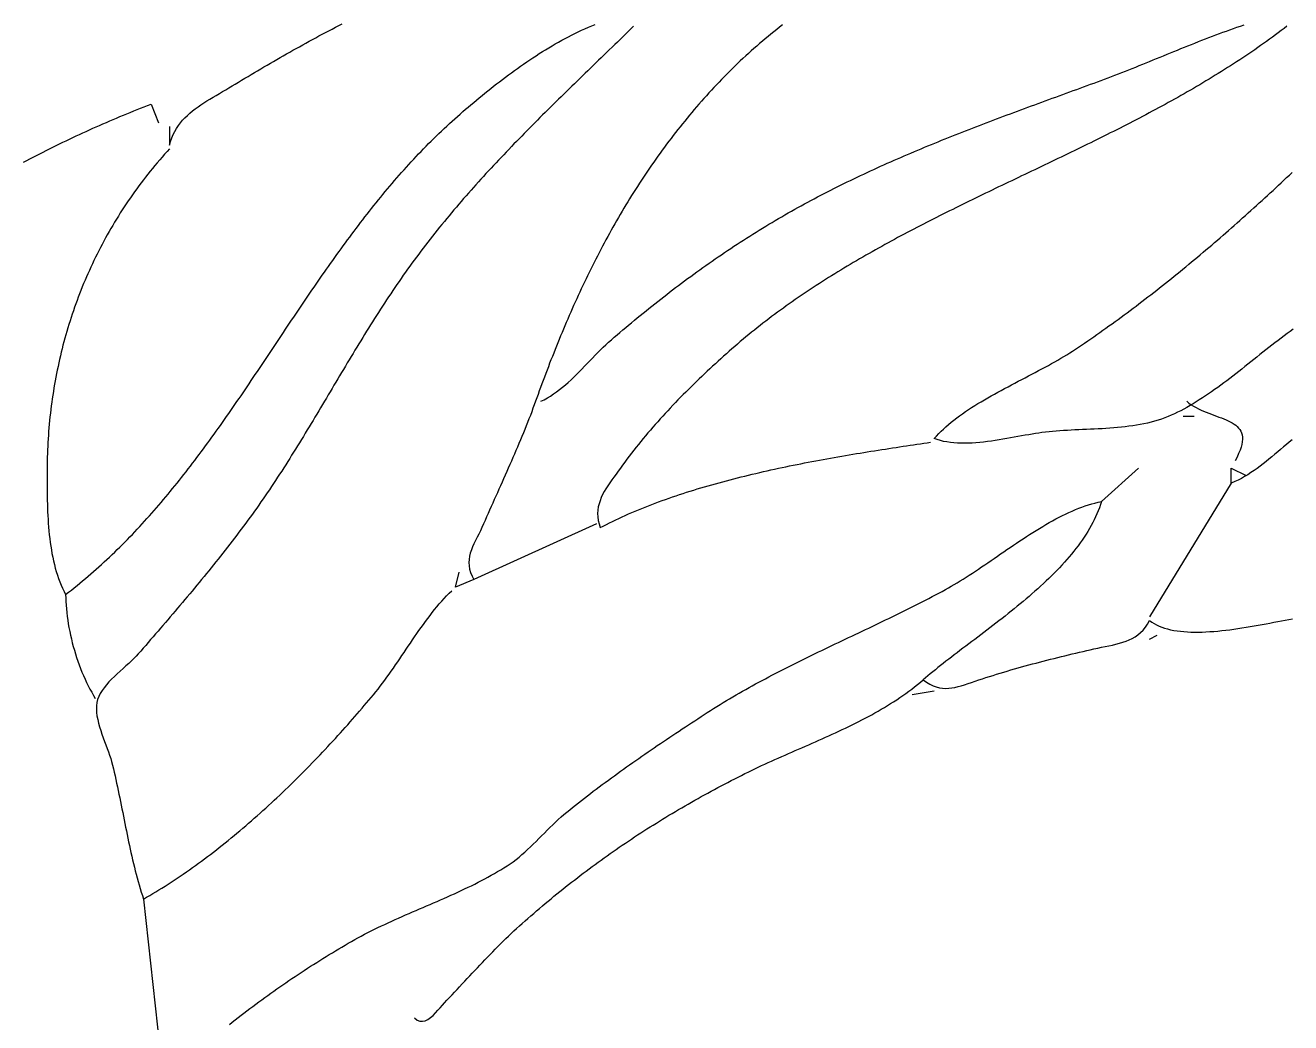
# Model space of a CAD drawing. Header units: millimetres. Extents: x 60 to 2307, y 40 to 1509.
# Drawn here: x 305.1 to 646, y 750.7 to 1019.2 of the extents above; entities that cross this region are included whole.
import ezdxf

# ---------------------------------------------------------------- set-up
doc = ezdxf.new("R2010")
doc.units = ezdxf.units.MM
doc.layers.add('0_0_0', color=3, linetype='Continuous')

msp = doc.modelspace()

# ---------------------------------------------------------------- linework, layer by layer
at = {"layer": '0_0_0'}
for points in [[(344, 986), (343.3225, 985.2579), (342.6521, 984.5115), (341.9887, 983.7607), (341.3324, 983.0056), (340.6831, 982.2463), (340.0408, 981.4827), (339.4056, 980.7149), (338.7773, 979.9429), (338.1562, 979.1668), (337.542, 978.3866), (336.9349, 977.6024), (336.3349, 976.8141), (335.7418, 976.0219), (335.1558, 975.2257), (334.5768, 974.4256), (334.0049, 973.6216), (333.44, 972.8138), (332.8821, 972.0022), (332.3312, 971.1868), (331.7874, 970.3677), (331.2506, 969.545), (330.7209, 968.7185), (330.1981, 967.8885), (329.6824, 967.0548), (329.1738, 966.2177), (328.6721, 965.377), (328.1775, 964.5328), (327.6899, 963.6852), (327.2093, 962.8343), (326.7358, 961.9799), (326.2693, 961.1222), (325.8098, 960.2613), (325.3573, 959.3971), (324.9119, 958.5297), (324.4735, 957.6591), (324.0421, 956.7853), (323.6178, 955.9085), (323.2004, 955.0286), (322.7901, 954.1456), (322.3868, 953.2597), (321.9906, 952.3708), (321.6013, 951.479), (321.2191, 950.5843), (320.8439, 949.6867), (320.4757, 948.7863), (320.1146, 947.8832), (319.7605, 946.9773), (319.4134, 946.0688), (319.0733, 945.1575), (318.7402, 944.2436), (318.4142, 943.3272), (318.0952, 942.4081), (317.7832, 941.4866), (317.4782, 940.5626), (317.1802, 939.6361), (316.8893, 938.7072), (316.6053, 937.776), (316.3284, 936.8424), (316.0585, 935.9065), (315.7957, 934.9684), (315.5398, 934.028), (315.291, 933.0854), (315.0491, 932.1407), (314.8143, 931.1938), (314.5866, 930.2449), (314.3658, 929.294), (314.152, 928.341), (313.9453, 927.3861), (313.7456, 926.4292), (313.5528, 925.4704), (313.3671, 924.5098), (313.1885, 923.5473), (313.0168, 922.5831), (312.8521, 921.6171), (312.6945, 920.6494), (312.5439, 919.68), (312.4002, 918.7089), (312.2636, 917.7363), (312.134, 916.7621), (312.0114, 915.7864), (311.8959, 914.8091), (311.7873, 913.8304), (311.6858, 912.8503), (311.5912, 911.8688), (311.5037, 910.886), (311.4232, 909.9018), (311.3496, 908.9164), (311.2831, 907.9297), (311.2236, 906.9419), (311.1712, 905.9528), (311.1257, 904.9626), (311.0872, 903.9714), (311.0557, 902.9791), (311.0313, 901.9857), (311.0138, 900.9914), (311.0034, 899.9961), (311, 899), (311, 898.0863), (311.0005, 897.1565), (311.0022, 896.2116), (311.006, 895.253), (311.0126, 894.2817), (311.0228, 893.299), (311.0375, 892.3062), (311.0574, 891.3042), (311.0833, 890.2945), (311.116, 889.2781), (311.1563, 888.2563), (311.2049, 887.2302), (311.2628, 886.2011), (311.3306, 885.1701), (311.4091, 884.1384), (311.4993, 883.1073), (311.6017, 882.0779), (311.7173, 881.0515), (311.8469, 880.0291), (311.9911, 879.0121), (312.1509, 878.0015), (312.327, 876.9987), (312.5201, 876.0047), (312.7312, 875.0209), (312.9609, 874.0483), (313.2101, 873.0882), (313.4796, 872.1418), (313.7701, 871.2102), (314.0825, 870.2947), (314.4176, 869.3965), (314.776, 868.5167), (315.1587, 867.6565), (315.5664, 866.8172), (316, 866), (316.775, 866.5949), (317.545, 867.1945), (318.3099, 867.799), (319.0699, 868.4081), (319.8249, 869.0218), (320.5751, 869.6401), (321.3204, 870.2629), (322.061, 870.8901), (322.7969, 871.5218), (323.5281, 872.1579), (324.2547, 872.7982), (324.9768, 873.4429), (325.6945, 874.0917), (326.4077, 874.7446), (327.1165, 875.4017), (327.8211, 876.0628), (328.5214, 876.7279), (329.2175, 877.3969), (329.9095, 878.0699), (330.5974, 878.7466), (331.2813, 879.4271), (331.9612, 880.1114), (332.6372, 880.7993), (333.3093, 881.4909), (333.9777, 882.186), (334.6423, 882.8847), (335.3032, 883.5868), (335.9605, 884.2923), (336.6143, 885.0012), (337.2645, 885.7134), (337.9112, 886.4288), (338.5546, 887.1475), (339.1946, 887.8693), (339.8314, 888.5942), (340.4649, 889.3221), (341.0952, 890.053), (341.7225, 890.7869), (342.3466, 891.5236), (342.9678, 892.2632), (343.586, 893.0055), (344.2013, 893.7506), (344.8138, 894.4984), (345.4235, 895.2488), (346.0305, 896.0017), (346.6349, 896.7572), (347.2366, 897.5151), (347.8358, 898.2754), (348.4324, 899.0381), (349.0267, 899.8031), (349.6186, 900.5703), (350.2081, 901.3398), (350.7954, 902.1114), (351.3804, 902.885), (351.9634, 903.6608), (352.5442, 904.4385), (353.123, 905.2181), (353.6998, 905.9996), (354.2746, 906.783), (354.8476, 907.5681), (355.4188, 908.355), (355.9882, 909.1435), (356.556, 909.9337), (357.122, 910.7254), (357.6865, 911.5186), (358.2495, 912.3133), (358.811, 913.1094), (359.3711, 913.9069), (359.9298, 914.7057), (360.4872, 915.5057), (361.0434, 916.3069), (361.5983, 917.1092), (362.1522, 917.9127), (362.7049, 918.7172), (363.2567, 919.5226), (363.8075, 920.329), (364.3573, 921.1363), (364.9064, 921.9445), (365.4546, 922.7533), (366.0021, 923.563), (366.5489, 924.3732), (367.0951, 925.1841), (367.6407, 925.9956), (368.1858, 926.8076), (368.7304, 927.62), (369.2747, 928.4329), (369.8186, 929.2461), (370.3622, 930.0596), (370.9056, 930.8733), (371.4489, 931.6873), (371.992, 932.5013), (372.535, 933.3155), (373.0781, 934.1297), (373.6212, 934.9439), (374.1644, 935.7581), (374.7078, 936.5721), (375.2514, 937.3859), (375.7953, 938.1995), (376.3395, 939.0129), (376.8842, 939.8259), (377.4293, 940.6385), (377.9748, 941.4507), (378.521, 942.2623), (379.0678, 943.0735), (379.6152, 943.884), (380.1634, 944.694), (380.7124, 945.5032), (381.2622, 946.3116), (381.813, 947.1193), (382.3647, 947.926), (382.9174, 948.7319), (383.4712, 949.5368), (384.0261, 950.3407), (384.5822, 951.1436), (385.1395, 951.9453), (385.6982, 952.7458), (386.2582, 953.5451), (386.8196, 954.3431), (387.3825, 955.1398), (387.947, 955.9351), (388.513, 956.729), (389.0806, 957.5213), (389.65, 958.3122), (390.2211, 959.1014), (390.794, 959.889), (391.3688, 960.6749), (391.9455, 961.459), (392.5241, 962.2413), (393.1049, 963.0218), (393.6877, 963.8003), (394.2726, 964.5769), (394.8598, 965.3514), (395.4493, 966.1239), (396.041, 966.8943), (396.6352, 967.6625), (397.2317, 968.4284), (397.8308, 969.1921), (398.4324, 969.9535), (399.0366, 970.7124), (399.6435, 971.4689), (400.2531, 972.2229), (400.8654, 972.9744), (401.4806, 973.7233), (402.0987, 974.4695), (402.7197, 975.213), (403.3437, 975.9538), (403.9708, 976.6918), (404.601, 977.4269), (405.2344, 978.159), (405.871, 978.8883), (406.5108, 979.6144), (407.154, 980.3376), (407.8006, 981.0576), (408.4507, 981.7744), (409.1043, 982.488), (409.7614, 983.1983), (410.4222, 983.9052), (411.0866, 984.6088), (411.7548, 985.3089), (412.4268, 986.0056), (413.1026, 986.6987), (413.7823, 987.3882), (414.466, 988.074), (415.1537, 988.7561), (415.8455, 989.4345), (416.5414, 990.1091), (417.2415, 990.7798), (417.9458, 991.4466), (418.6545, 992.1094), (419.3675, 992.7682), (420.0849, 993.4229), (420.8068, 994.0735), (421.5333, 994.7199), (422.2643, 995.3621), (423, 996), (423.7246, 996.6221), (424.4552, 997.2452), (425.1918, 997.8689), (425.9341, 998.4928), (426.6822, 999.1166), (427.436, 999.74), (428.1954, 1000.3626), (428.9603, 1000.9841), (429.7307, 1001.6043), (430.5065, 1002.2226), (431.2875, 1002.8389), (432.0738, 1003.4529), (432.8652, 1004.064), (433.6617, 1004.6721), (434.4631, 1005.2769), (435.2695, 1005.8778), (436.0807, 1006.4748), (436.8967, 1007.0673), (437.7174, 1007.6552), (438.5427, 1008.238), (439.3725, 1008.8154), (440.2068, 1009.3871), (441.0455, 1009.9527), (441.8885, 1010.512), (442.7357, 1011.0646), (443.5871, 1011.6102), (444.4426, 1012.1484), (445.302, 1012.679), (446.1654, 1013.2015), (447.0327, 1013.7157), (447.9037, 1014.2212), (448.7784, 1014.7176), (449.6567, 1015.2048), (450.5386, 1015.6823), (451.424, 1016.1497), (452.3127, 1016.6069), (453.2048, 1017.0534), (454.1001, 1017.4889), (454.9986, 1017.913), (455.9002, 1018.3256), (456.8048, 1018.7261), (457.7124, 1019.1143), (458.6228, 1019.4899)], [(344, 992), (344, 987), (344.2802, 987.9922), (344.6108, 988.9345), (344.9893, 989.8295), (345.4135, 990.68), (345.8812, 991.4885), (346.39, 992.2576), (346.9377, 992.9901), (347.522, 993.6886), (348.1407, 994.3557), (348.7915, 994.9941), (349.4721, 995.6065), (350.1802, 996.1954), (350.9136, 996.7635), (351.67, 997.3135), (352.4472, 997.848), (353.2428, 998.3697), (354.0546, 998.8811), (354.8803, 999.3851), (355.7177, 999.8842), (356.5645, 1000.381), (357.4183, 1000.8782), (358.2771, 1001.3785), (359.1384, 1001.8845), (360, 1002.3989), (360.8538, 1002.9135), (361.7083, 1003.4277), (362.5635, 1003.9414), (363.4195, 1004.4544), (364.2762, 1004.9668), (365.1337, 1005.4783), (365.992, 1005.989), (366.8511, 1006.4987), (367.7111, 1007.0075), (368.572, 1007.5151), (369.4337, 1008.0215), (370.2964, 1008.5266), (371.1601, 1009.0305), (372.0247, 1009.5329), (372.8903, 1010.0338), (373.7569, 1010.5331), (374.6246, 1011.0307), (375.4933, 1011.5266), (376.3631, 1012.0207), (377.2341, 1012.5129), (378.1062, 1013.0031), (378.9794, 1013.4913), (379.8539, 1013.9773), (380.7295, 1014.4611), (381.6064, 1014.9426), (382.4845, 1015.4217), (383.364, 1015.8983), (384.2447, 1016.3725), (385.1268, 1016.844), (386.0102, 1017.3128), (386.895, 1017.7788), (387.7812, 1018.242), (388.6688, 1018.7022), (389.5579, 1019.1594), (390.4484, 1019.6136)], [(509.1025, 1019.3462), (508.3198, 1018.7327), (507.5399, 1018.1154), (506.7631, 1017.494), (505.9894, 1016.8682), (505.2189, 1016.2381), (504.4519, 1015.6033), (503.6885, 1014.9637), (502.9287, 1014.319), (502.1728, 1013.6692), (501.4209, 1013.0141), (500.6731, 1012.3534), (499.9295, 1011.687), (499.1903, 1011.0147), (498.4557, 1010.3363), (497.7258, 1009.6516), (497.0007, 1008.9606), (496.2714, 1008.2557), (495.5475, 1007.5474), (494.8288, 1006.8357), (494.1153, 1006.1208), (493.407, 1005.4025), (492.7038, 1004.6809), (492.0057, 1003.9561), (491.3127, 1003.228), (490.6248, 1002.4967), (489.9419, 1001.7622), (489.264, 1001.0246), (488.5911, 1000.2838), (487.923, 999.5398), (487.26, 998.7928), (486.6017, 998.0426), (485.9484, 997.2895), (485.2998, 996.5332), (484.656, 995.774), (484.017, 995.0118), (483.3828, 994.2466), (482.7532, 993.4785), (482.1283, 992.7074), (481.508, 991.9335), (480.8923, 991.1567), (480.2812, 990.377), (479.6747, 989.5945), (479.0727, 988.8092), (478.4752, 988.0211), (477.8821, 987.2302), (477.2935, 986.4367), (476.7092, 985.6404), (476.1293, 984.8414), (475.5538, 984.0397), (474.9826, 983.2354), (474.4157, 982.4285), (473.853, 981.619), (473.2945, 980.8069), (472.7403, 979.9923), (472.1902, 979.1751), (471.6442, 978.3555), (471.1023, 977.5333), (470.5645, 976.7087), (470.0307, 975.8816), (469.501, 975.0522), (468.9752, 974.2203), (468.4534, 973.3861), (467.9355, 972.5495), (467.4216, 971.7106), (466.9114, 970.8694), (466.4051, 970.026), (465.9026, 969.1803), (465.4039, 968.3323), (464.909, 967.4822), (464.4177, 966.6298), (463.9301, 965.7753), (463.4462, 964.9187), (462.9659, 964.06), (462.4893, 963.1991), (462.0161, 962.3362), (461.5465, 961.4713), (461.0805, 960.6043), (460.6178, 959.7353), (460.1587, 958.8644), (459.7029, 957.9915), (459.2506, 957.1167), (458.8016, 956.2399), (458.3559, 955.3613), (457.9135, 954.4808), (457.4744, 953.5985), (457.0386, 952.7144), (456.6059, 951.8284), (456.1764, 950.9408), (455.7501, 950.0513), (455.3269, 949.1601), (454.9068, 948.2673), (454.4897, 947.3727), (454.0757, 946.4766), (453.6647, 945.5787), (453.2566, 944.6793), (452.8515, 943.7783), (452.4493, 942.8757), (452.0499, 941.9716), (451.6534, 941.066), (451.2598, 940.1588), (450.8689, 939.2502), (450.4808, 938.3402), (450.0954, 937.4287), (449.7128, 936.5159), (449.3328, 935.6016), (448.9554, 934.686), (448.5807, 933.7691), (448.2085, 932.8509), (447.8389, 931.9313), (447.4718, 931.0106), (447.1072, 930.0885), (446.7451, 929.1653), (446.3854, 928.2409), (446.0281, 927.3153), (445.6732, 926.3885), (445.3206, 925.4606), (444.9704, 924.5317), (444.6224, 923.6016), (444.2767, 922.6705), (443.9332, 921.7384), (443.5919, 920.8052), (443.2527, 919.8711), (442.9157, 918.936), (442.5809, 918), (442.2414, 917.0571), (441.8952, 916.1134), (441.5424, 915.1688), (441.1834, 914.2234), (440.8184, 913.2773), (440.4478, 912.3306), (440.0718, 911.3834), (439.6908, 910.4357), (439.305, 909.4877), (438.9148, 908.5395), (438.5204, 907.591), (438.1221, 906.6425), (437.7203, 905.694), (437.3152, 904.7456), (436.9071, 903.7973), (436.4963, 902.8493), (436.0831, 901.9016), (435.6679, 900.9543), (435.2508, 900.0076), (434.8323, 899.0615), (434.4125, 898.116), (433.9919, 897.1713), (433.5706, 896.2275), (433.149, 895.2847), (432.7274, 894.3428), (432.3061, 893.4021), (431.8853, 892.4626), (431.4654, 891.5243), (431.0467, 890.5874), (430.6295, 889.652), (430.214, 888.7182), (429.8006, 887.786), (429.3895, 886.8555), (428.981, 885.9268), (428.5756, 885), (428.1515, 884.0667), (427.711, 883.1552), (427.264, 882.2624), (426.8206, 881.3852), (426.3911, 880.5206), (425.9855, 879.6653), (425.614, 878.8165), (425.2866, 877.9709), (425.0136, 877.1255), (424.805, 876.2772), (424.671, 875.423), (424.6217, 874.5597), (424.6672, 873.6843), (424.8176, 872.7937), (425.0832, 871.8848), (425.4739, 870.9546), (426, 870), (421, 868), (422, 872)], [(444, 918), (444.8902, 918.4397), (445.7602, 918.9174), (446.6113, 919.4303), (447.4446, 919.9761), (448.2613, 920.5522), (449.0628, 921.1561), (449.8501, 921.7852), (450.6246, 922.4372), (451.3874, 923.1094), (452.1398, 923.7994), (452.8829, 924.5047), (453.618, 925.2227), (454.3463, 925.9509), (455.0691, 926.6868), (455.7875, 927.428), (456.5028, 928.1719), (457.2161, 928.916), (457.9288, 929.6578), (458.6419, 930.3947), (459.3568, 931.1243), (460.0747, 931.8441), (460.7967, 932.5516), (461.5241, 933.2442), (462.2581, 933.9194), (463, 934.5748), (463.7693, 935.2376), (464.5403, 935.8982), (465.3128, 936.5566), (466.087, 937.2128), (466.8628, 937.8667), (467.6402, 938.5182), (468.4193, 939.1675), (469.2001, 939.8145), (469.9826, 940.459), (470.7667, 941.1013), (471.5527, 941.7411), (472.3403, 942.3786), (473.1298, 943.0136), (473.921, 943.6462), (474.714, 944.2763), (475.5088, 944.904), (476.3055, 945.5291), (477.104, 946.1518), (477.9043, 946.7719), (478.7066, 947.3895), (479.5107, 948.0045), (480.3168, 948.617), (481.1247, 949.2268), (481.9347, 949.8341), (482.7466, 950.4386), (483.5604, 951.0406), (484.3763, 951.6398), (485.1942, 952.2364), (486.0141, 952.8302), (486.836, 953.4214), (487.6601, 954.0098), (488.4862, 954.5954), (489.3143, 955.1782), (490.1446, 955.7583), (490.9771, 956.3355), (491.8117, 956.9099), (492.6484, 957.4814), (493.4873, 958.0501), (494.3284, 958.6158), (495.1717, 959.1787), (496.0173, 959.7387), (496.8651, 960.2956), (497.7152, 960.8497), (498.5675, 961.4007), (499.4221, 961.9488), (500.2791, 962.4938), (501.1383, 963.0358), (502, 963.5748), (502.8578, 964.1065), (503.7171, 964.6342), (504.5778, 965.1578), (505.4401, 965.6774), (506.3037, 966.193), (507.1689, 966.7046), (508.0354, 967.2124), (508.9034, 967.7164), (509.7727, 968.2165), (510.6434, 968.7129), (511.5155, 969.2056), (512.389, 969.6947), (513.2638, 970.1801), (514.1399, 970.662), (515.0174, 971.1403), (515.8961, 971.6151), (516.7762, 972.0866), (517.6575, 972.5546), (518.5401, 973.0193), (519.424, 973.4807), (520.3091, 973.9388), (521.1954, 974.3938), (522.0829, 974.8455), (522.9717, 975.2942), (523.8616, 975.7398), (524.7527, 976.1823), (525.645, 976.6219), (526.5384, 977.0585), (527.433, 977.4923), (528.3287, 977.9232), (529.2255, 978.3513), (530.1234, 978.7766), (531.0224, 979.1993), (531.9225, 979.6192), (532.8236, 980.0366), (533.7258, 980.4513), (534.629, 980.8636), (535.5333, 981.2734), (536.4385, 981.6807), (537.3448, 982.0856), (538.252, 982.4882), (539.1602, 982.8885), (540.0694, 983.2865), (540.9795, 983.6823), (541.8905, 984.0759), (542.8025, 984.4674), (543.7153, 984.8569), (544.6291, 985.2443), (545.5437, 985.6297), (546.4592, 986.0131), (547.3756, 986.3947), (548.2928, 986.7744), (549.2109, 987.1524), (550.1297, 987.5285), (551.0494, 987.9029), (551.9698, 988.2757), (552.8911, 988.6469), (553.813, 989.0164), (554.7358, 989.3844), (555.6593, 989.751), (556.5835, 990.1161), (557.5084, 990.4797), (558.434, 990.8421), (559.3604, 991.2031), (560.2873, 991.5629), (561.215, 991.9214), (562.1433, 992.2788), (563.0722, 992.635), (564.0018, 992.9902), (564.932, 993.3443), (565.8627, 993.6974), (566.7941, 994.0496), (567.726, 994.4008), (568.6585, 994.7512), (569.5915, 995.1008), (570.5251, 995.4497), (571.4592, 995.7978), (572.3938, 996.1452), (573.3289, 996.492), (574.2645, 996.8382), (575.2005, 997.1839), (576.137, 997.5291), (577.0739, 997.8738), (578.0113, 998.2181), (578.9491, 998.5621), (579.8873, 998.9057), (580.8259, 999.2491), (581.7648, 999.5922), (582.7042, 999.9352), (583.6438, 1000.278), (584.5839, 1000.6208), (585.5242, 1000.9635), (586.4649, 1001.3061), (587.4058, 1001.6489), (588.3471, 1001.9917), (589.2886, 1002.3347), (590.2304, 1002.6778), (591.1725, 1003.0212), (592.1147, 1003.3649), (593.0572, 1003.7088), (594, 1004.0532), (594.9321, 1004.3959), (595.8644, 1004.7429), (596.7969, 1005.0938), (597.7296, 1005.4485), (598.6626, 1005.8067), (599.5957, 1006.1682), (600.5291, 1006.5327), (601.4628, 1006.9), (602.3967, 1007.2698), (603.3309, 1007.642), (604.2653, 1008.0162), (605.2001, 1008.3923), (606.1351, 1008.7701), (607.0705, 1009.1492), (608.0062, 1009.5295), (608.9422, 1009.9107), (609.8785, 1010.2925), (610.8153, 1010.6748), (611.7524, 1011.0573), (612.6899, 1011.4398), (613.6277, 1011.822), (614.566, 1012.2038), (615.5047, 1012.5848), (616.4438, 1012.9648), (617.3833, 1013.3436), (618.3233, 1013.721), (619.2637, 1014.0967), (620.2047, 1014.4705), (621.146, 1014.8422), (622.0879, 1015.2114), (623.0303, 1015.5781), (623.9732, 1015.9419), (624.9166, 1016.3026), (625.8606, 1016.6601), (626.805, 1017.0139), (627.7501, 1017.364), (628.6957, 1017.71), (629.6419, 1018.0518), (630.5887, 1018.389), (631.5361, 1018.7216), (632.484, 1019.0492), (633.4327, 1019.3715)], [(469, 1019), (468.2724, 1018.288), (467.5449, 1017.5772), (466.8175, 1016.8675), (466.0902, 1016.1589), (465.3631, 1015.4513), (464.6362, 1014.7447), (463.9096, 1014.0389), (463.1831, 1013.3339), (462.457, 1012.6297), (461.7312, 1011.9262), (461.0057, 1011.2234), (460.2807, 1010.5211), (459.556, 1009.8194), (458.8318, 1009.1181), (458.1081, 1008.4173), (457.3848, 1007.7167), (456.6621, 1007.0165), (455.94, 1006.3165), (455.2185, 1005.6167), (454.4976, 1004.917), (453.7774, 1004.2173), (453.0579, 1003.5176), (452.3391, 1002.8179), (451.621, 1002.118), (450.9038, 1001.418), (450.1873, 1000.7176), (449.4718, 1000.017), (448.7571, 999.3161), (448.0433, 998.6147), (447.3304, 997.9128), (446.6186, 997.2103), (445.9077, 996.5073), (445.1979, 995.8036), (444.4892, 995.0992), (443.7815, 994.394), (443.075, 993.6879), (442.3696, 992.981), (441.6655, 992.2731), (440.9626, 991.5642), (440.2609, 990.8542), (439.5605, 990.143), (438.8615, 989.4307), (438.1638, 988.7171), (437.4674, 988.0022), (436.7725, 987.2859), (436.079, 986.5682), (435.3871, 985.8489), (434.6966, 985.1282), (434.0076, 984.4058), (433.3203, 983.6817), (432.6345, 982.9559), (431.9503, 982.2284), (431.2679, 981.4989), (430.5871, 980.7676), (429.908, 980.0343), (429.2307, 979.2989), (428.5552, 978.5615), (427.8815, 977.8219), (427.2097, 977.0801), (426.5398, 976.336), (425.8717, 975.5897), (425.2056, 974.8409), (424.5415, 974.0897), (423.8794, 973.3359), (423.2193, 972.5797), (422.5613, 971.8208), (421.9054, 971.0592), (421.2517, 970.2948), (420.6001, 969.5277), (419.9506, 968.7577), (419.3035, 967.9848), (418.6585, 967.2088), (418.0159, 966.4299), (417.3756, 965.6479), (416.7376, 964.8627), (416.102, 964.0742), (415.4689, 963.2825), (414.8382, 962.4875), (414.2099, 961.6891), (413.5842, 960.8872), (412.961, 960.0818), (412.3403, 959.2728), (411.7223, 958.4602), (411.1069, 957.6439), (410.4942, 956.8238), (409.8842, 956), (409.2908, 955.191), (408.7014, 954.3795), (408.1159, 953.5656), (407.5341, 952.7494), (406.9561, 951.931), (406.3816, 951.1103), (405.8105, 950.2874), (405.2429, 949.4624), (404.6785, 948.6354), (404.1173, 947.8065), (403.5592, 946.9755), (403.004, 946.1428), (402.4518, 945.3082), (401.9023, 944.4719), (401.3556, 943.6339), (400.8114, 942.7943), (400.2697, 941.9531), (399.7304, 941.1105), (399.1934, 940.2664), (398.6586, 939.4209), (398.1259, 938.5741), (397.5952, 937.726), (397.0665, 936.8767), (396.5395, 936.0263), (396.0142, 935.1748), (395.4906, 934.3223), (394.9684, 933.4689), (394.4477, 932.6145), (393.9283, 931.7593), (393.4101, 930.9033), (392.893, 930.0466), (392.3769, 929.1893), (391.8618, 928.3313), (391.3475, 927.4728), (390.8339, 926.6138), (390.321, 925.7545), (389.8086, 924.8947), (389.2966, 924.0347), (388.7849, 923.1744), (388.2735, 922.3139), (387.7623, 921.4534), (387.251, 920.5927), (386.7398, 919.7321), (386.2283, 918.8715), (385.7166, 918.0111), (385.2046, 917.1508), (384.6921, 916.2908), (384.179, 915.4311), (383.6654, 914.5718), (383.1509, 913.7129), (382.6357, 912.8544), (382.1194, 911.9965), (381.6022, 911.1392), (381.0838, 910.2826), (380.5642, 909.4267), (380.0432, 908.5716), (379.5209, 907.7173), (378.997, 906.864), (378.4714, 906.0116), (377.9442, 905.1602), (377.4151, 904.3099), (376.8841, 903.4608), (376.3511, 902.6128), (375.8159, 901.7662), (375.2786, 900.9208), (374.7389, 900.0769), (374.1968, 899.2344), (373.6522, 898.3934), (373.105, 897.5539), (372.5551, 896.7161), (372.0024, 895.88), (371.4468, 895.0456), (370.8882, 894.213), (370.3265, 893.3823), (369.7616, 892.5536), (369.1935, 891.7268), (368.6219, 890.902), (368.0468, 890.0794), (367.4681, 889.2589), (366.8858, 888.4407), (366.2997, 887.6247), (365.7096, 886.8111), (365.1157, 886), (364.5124, 885.183), (363.9066, 884.3683), (363.2985, 883.5559), (362.6881, 882.7457), (362.0754, 881.9377), (361.4604, 881.1318), (360.8432, 880.3279), (360.2239, 879.526), (359.6024, 878.7261), (358.979, 877.928), (358.3535, 877.1318), (357.7261, 876.3374), (357.0967, 875.5447), (356.4655, 874.7536), (355.8325, 873.9642), (355.1978, 873.1764), (354.5613, 872.39), (353.9231, 871.6051), (353.2834, 870.8217), (352.6421, 870.0395), (351.9992, 869.2587), (351.3549, 868.4791), (350.7092, 867.7007), (350.0621, 866.9234), (349.4136, 866.1472), (348.7639, 865.372), (348.1129, 864.5978), (347.4608, 863.8245), (346.8076, 863.052), (346.1532, 862.2804), (345.4978, 861.5095), (344.8415, 860.7393), (344.1842, 859.9698), (343.5259, 859.2009), (342.8669, 858.4324), (342.2071, 857.6645), (341.5465, 856.897), (340.8852, 856.1299), (340.2233, 855.3631), (339.5607, 854.5966), (338.8976, 853.8303), (338.234, 853.0641), (337.57, 852.298), (336.9055, 851.532), (336.2407, 850.766), (335.5756, 850), (335.0155, 849.3867), (334.3924, 848.7567), (333.7167, 848.1106), (332.999, 847.4489), (332.2498, 846.7724), (331.4794, 846.0816), (330.6985, 845.3772), (329.9175, 844.6597), (329.1469, 843.93), (328.3972, 843.1885), (327.6788, 842.4359), (327.0024, 841.6729), (326.3784, 840.9), (325.8172, 840.1179), (325.3294, 839.3273), (324.9255, 838.5287), (324.6159, 837.7229), (324.4112, 836.9104), (324.3012, 836.042), (324.2767, 835.1445), (324.329, 834.2221), (324.4498, 833.2789), (324.6305, 832.3189), (324.8625, 831.3464), (325.1374, 830.3654), (325.4466, 829.3801), (325.7816, 828.3946), (326.134, 827.413), (326.4952, 826.4396), (326.8566, 825.4784), (327.2099, 824.5335), (327.5463, 823.609), (327.8576, 822.7092), (328.1351, 821.8382), (328.3703, 821), (328.6137, 820.0399), (328.8508, 819.0763), (329.082, 818.1095), (329.3079, 817.1396), (329.5288, 816.1669), (329.7452, 815.1916), (329.9576, 814.214), (330.1664, 813.2342), (330.372, 812.2526), (330.575, 811.2693), (330.7757, 810.2845), (330.9747, 809.2986), (331.1723, 808.3117), (331.369, 807.324), (331.5653, 806.3359), (331.7617, 805.3474), (331.9585, 804.359), (332.1562, 803.3707), (332.3553, 802.3828), (332.5562, 801.3956), (332.7594, 800.4092), (332.9653, 799.424), (333.1745, 798.4401), (333.3872, 797.4578), (333.604, 796.4773), (333.8254, 795.4988), (334.0518, 794.5226), (334.2836, 793.5489), (334.5212, 792.5779), (334.7653, 791.6099), (335.0161, 790.6451), (335.2742, 789.6836), (335.5399, 788.7259), (335.8138, 787.772), (336.0963, 786.8222), (336.3879, 785.8768), (336.6889, 784.936), (337, 784), (337.8281, 784.4743), (338.6557, 784.9563), (339.4825, 785.4458), (340.3087, 785.9426), (341.134, 786.4466), (341.9586, 786.9578), (342.7822, 787.476), (343.6049, 788.0012), (344.4266, 788.5331), (345.2473, 789.0717), (346.0669, 789.6169), (346.8854, 790.1686), (347.7027, 790.7267), (348.5187, 791.291), (349.3334, 791.8614), (350.1468, 792.4379), (350.9588, 793.0203), (351.7694, 793.6085), (352.5785, 794.2024), (353.386, 794.8019), (354.1919, 795.4069), (354.9962, 796.0172), (355.7988, 796.6328), (356.5996, 797.2535), (357.3987, 797.8793), (358.1958, 798.51), (358.9911, 799.1455), (359.7844, 799.7857), (360.5758, 800.4305), (361.365, 801.0798), (362.1522, 801.7335), (362.9372, 802.3914), (363.72, 803.0534), (364.5005, 803.7195), (365.2788, 804.3896), (366.0546, 805.0634), (366.8281, 805.741), (367.5991, 806.4221), (368.3676, 807.1067), (369.1335, 807.7947), (369.8968, 808.486), (370.6574, 809.1804), (371.4153, 809.8779), (372.1705, 810.5783), (372.9228, 811.2815), (373.6723, 811.9874), (374.4188, 812.696), (375.1624, 813.407), (375.9029, 814.1204), (376.6404, 814.836), (377.3747, 815.5538), (378.1059, 816.2737), (378.8338, 816.9955), (379.5585, 817.7191), (380.2798, 818.4444), (380.9978, 819.1714), (381.7123, 819.8998), (382.4233, 820.6296), (383.1308, 821.3607), (383.8348, 822.0929), (384.5351, 822.8262), (385.2317, 823.5604), (385.9245, 824.2955), (386.6136, 825.0312), (387.2989, 825.7676), (387.9802, 826.5045), (388.6576, 827.2418), (389.3311, 827.9793), (390.0004, 828.717), (390.6657, 829.4547), (391.3269, 830.1924), (391.9838, 830.9299), (392.6365, 831.6672), (393.2849, 832.404), (393.929, 833.1404), (394.5687, 833.8761), (395.2039, 834.6112), (395.8346, 835.3454), (396.4607, 836.0786), (397.0823, 836.8108), (397.6992, 837.5418), (398.3114, 838.2716), (398.9189, 839), (399.5404, 839.7583), (400.1546, 840.5285), (400.7621, 841.3098), (401.3633, 842.1012), (401.9589, 842.9019), (402.5495, 843.7111), (403.1355, 844.5279), (403.7176, 845.3515), (404.2962, 846.1809), (404.8721, 847.0154), (405.4457, 847.854), (406.0176, 848.6959), (406.5884, 849.5403), (407.1586, 850.3863), (407.7288, 851.233), (408.2995, 852.0796), (408.8714, 852.9252), (409.445, 853.7689), (410.0208, 854.61), (410.5995, 855.4475), (411.1815, 856.2806), (411.7674, 857.1085), (412.3579, 857.9301), (412.9534, 858.7449), (413.5546, 859.5517), (414.1619, 860.3499), (414.7761, 861.1385), (415.3975, 861.9166), (416.0268, 862.6835), (416.6646, 863.4383), (417.3114, 864.18), (417.9677, 864.9079), (418.6343, 865.6211), (419.3115, 866.3188), (420, 867)], [(645, 1019), (644.2226, 1018.4055), (643.4425, 1017.8152), (642.6598, 1017.229), (641.8745, 1016.6469), (641.0867, 1016.0687), (640.2964, 1015.4945), (639.5035, 1014.9242), (638.7082, 1014.3578), (637.9104, 1013.7951), (637.1103, 1013.2362), (636.3078, 1012.6809), (635.5029, 1012.1293), (634.6958, 1011.5813), (633.8864, 1011.0369), (633.0747, 1010.4959), (632.2609, 1009.9583), (631.4449, 1009.4242), (630.6267, 1008.8933), (629.8065, 1008.3658), (628.9841, 1007.8415), (628.1597, 1007.3203), (627.3333, 1006.8023), (626.505, 1006.2874), (625.6747, 1005.7755), (624.8425, 1005.2666), (624.0084, 1004.7606), (623.1724, 1004.2575), (622.3347, 1003.7572), (621.4951, 1003.2597), (620.6538, 1002.7649), (619.8108, 1002.2728), (618.9661, 1001.7833), (618.1198, 1001.2964), (617.2718, 1000.812), (616.4223, 1000.3301), (615.5712, 999.8505), (614.7186, 999.3734), (613.8645, 998.8986), (613.0089, 998.426), (612.1519, 997.9556), (611.2935, 997.4874), (610.4338, 997.0214), (609.5727, 996.5573), (608.7103, 996.0953), (607.8467, 995.6353), (606.9818, 995.1771), (606.1158, 994.7208), (605.2486, 994.2664), (604.3802, 993.8136), (603.5108, 993.3626), (602.6402, 992.9133), (601.7687, 992.4655), (600.8961, 992.0193), (600.0226, 991.5746), (599.1481, 991.1313), (598.2727, 990.6895), (597.3965, 990.249), (596.5194, 989.8097), (595.6415, 989.3718), (594.7628, 988.935), (593.8834, 988.4994), (593.0033, 988.0648), (592.1224, 987.6314), (591.241, 987.1989), (590.3589, 986.7673), (589.4763, 986.3366), (588.5931, 985.9068), (587.7094, 985.4778), (586.8252, 985.0495), (585.9405, 984.6218), (585.0554, 984.1949), (584.17, 983.7685), (583.2842, 983.3426), (582.398, 982.9172), (581.5116, 982.4923), (580.6249, 982.0677), (579.738, 981.6435), (578.8509, 981.2195), (577.9637, 980.7958), (577.0763, 980.3722), (576.1888, 979.9488), (575.3012, 979.5254), (574.4137, 979.1021), (573.5261, 978.6788), (572.6386, 978.2553), (571.7511, 977.8318), (570.8637, 977.408), (569.9765, 976.9841), (569.0894, 976.5598), (568.2026, 976.1352), (567.3159, 975.7102), (566.4295, 975.2848), (565.5434, 974.859), (564.6577, 974.4325), (563.7723, 974.0055), (562.8873, 973.5779), (562.0027, 973.1495), (561.1185, 972.7205), (560.2349, 972.2906), (559.3518, 971.8599), (558.4692, 971.4283), (557.5872, 970.9957), (556.7059, 970.5622), (555.8252, 970.1276), (554.9451, 969.6919), (554.0658, 969.2551), (553.1873, 968.8171), (552.3095, 968.3778), (551.4325, 967.9372), (550.5564, 967.4953), (549.6811, 967.052), (548.8068, 966.6072), (547.9334, 966.1609), (547.061, 965.7131), (546.1896, 965.2637), (545.3192, 964.8126), (544.4499, 964.3598), (543.5817, 963.9052), (542.7147, 963.4488), (541.8488, 962.9906), (540.9841, 962.5305), (540.1207, 962.0684), (539.2585, 961.6042), (538.3976, 961.1381), (537.5381, 960.6698), (536.6799, 960.1993), (535.8231, 959.7266), (534.9677, 959.2517), (534.1139, 958.7744), (533.2615, 958.2948), (532.4106, 957.8127), (531.5613, 957.3282), (530.7136, 956.8412), (529.8675, 956.3516), (529.023, 955.8593), (528.1803, 955.3644), (527.3392, 954.8668), (526.5, 954.3663), (525.6625, 953.8631), (524.8268, 953.357), (523.993, 952.8479), (523.161, 952.3359), (522.331, 951.8208), (521.5029, 951.3027), (520.6769, 950.7814), (519.8528, 950.2569), (519.0307, 949.7292), (518.2108, 949.1983), (517.393, 948.6639), (516.5772, 948.1262), (515.7637, 947.5851), (514.9524, 947.0404), (514.1433, 946.4923), (513.3365, 945.9405), (512.532, 945.3851), (511.7299, 944.826), (510.9301, 944.2631), (510.1327, 943.6965), (509.3377, 943.126), (508.5452, 942.5516), (507.7553, 941.9733), (506.9678, 941.391), (506.1829, 940.8046), (505.4006, 940.2141), (504.621, 939.6195), (503.844, 939.0206), (503.0697, 938.4175), (502.2981, 937.8101), (501.5293, 937.1984), (500.7632, 936.5822), (500, 935.9616), (499.2397, 935.3365), (498.4822, 934.7068), (497.7277, 934.0725), (496.9761, 933.4336), (496.2275, 932.7899), (495.4819, 932.1415), (494.7394, 931.4883), (494, 930.8302), (493.252, 930.1586), (492.5064, 929.4851), (491.763, 928.8094), (491.0221, 928.1315), (490.2836, 927.4513), (489.5477, 926.7688), (488.8145, 926.0839), (488.084, 925.3964), (487.3562, 924.7064), (486.6314, 924.0137), (485.9095, 923.3183), (485.1906, 922.6201), (484.4749, 921.919), (483.7623, 921.215), (483.0531, 920.5079), (482.3471, 919.7977), (481.6446, 919.0844), (480.9457, 918.3678), (480.2503, 917.6479), (479.5585, 916.9246), (478.8706, 916.1978), (478.1864, 915.4674), (477.5062, 914.7335), (476.8299, 913.9958), (476.1577, 913.2544), (475.4896, 912.5091), (474.8258, 911.7599), (474.1662, 911.0067), (473.5111, 910.2494), (472.8604, 909.488), (472.2142, 908.7223), (471.5726, 907.9524), (470.9357, 907.178), (470.3037, 906.3993), (469.6764, 905.616), (469.0541, 904.8281), (468.4368, 904.0355), (467.8246, 903.2382), (467.2175, 902.436), (466.6157, 901.629), (466.0192, 900.817), (465.4282, 900), (464.8489, 899.2012), (464.2679, 898.4094), (463.6912, 897.6224), (463.1249, 896.8382), (462.575, 896.0546), (462.0477, 895.2697), (461.5488, 894.4813), (461.0847, 893.6874), (460.6612, 892.8859), (460.2845, 892.0748), (459.9606, 891.252), (459.6956, 890.4153), (459.4957, 889.5629), (459.3667, 888.6926), (459.3149, 887.8022), (459.3462, 886.8899), (459.4668, 885.9534), (459.6827, 884.9908), (460, 884), (460.8224, 884.4287), (461.6516, 884.8521), (462.4876, 885.27), (463.3302, 885.6826), (464.1792, 886.0899), (465.0346, 886.492), (465.8962, 886.8889), (466.7639, 887.2806), (467.6376, 887.6673), (468.517, 888.0489), (469.4022, 888.4255), (470.2929, 888.7971), (471.189, 889.1639), (472.0905, 889.5258), (472.9971, 889.8829), (473.9087, 890.2352), (474.8253, 890.5829), (475.7467, 890.9259), (476.6727, 891.2643), (477.6032, 891.5982), (478.5381, 891.9275), (479.4773, 892.2524), (480.4207, 892.5729), (481.368, 892.889), (482.3192, 893.2009), (483.2742, 893.5084), (484.2328, 893.8118), (485.1948, 894.111), (486.1603, 894.4061), (487.1289, 894.6972), (488.1007, 894.9842), (489.0754, 895.2672), (490.0529, 895.5464), (491.0332, 895.8217), (492.0161, 896.0932), (493.0014, 896.3609), (493.989, 896.6249), (494.9788, 896.8852), (495.9707, 897.1419), (496.9645, 897.3951), (497.9601, 897.6447), (498.9574, 897.8909), (499.9562, 898.1336), (500.9564, 898.373), (501.958, 898.609), (502.9606, 898.8418), (503.9643, 899.0714), (504.9689, 899.2978), (505.9743, 899.521), (506.9803, 899.7412), (507.9868, 899.9584), (508.9937, 900.1726), (510.0008, 900.3838), (511.008, 900.5922), (512.0153, 900.7978), (513.0223, 901.0005), (514.0292, 901.2006), (515.0356, 901.3979), (516.0415, 901.5927), (517.0467, 901.7848), (518.0511, 901.9745), (519.0546, 902.1616), (520.0571, 902.3463), (521.0584, 902.5286), (522.0584, 902.7086), (523.0569, 902.8863), (524.0539, 903.0617), (525.0491, 903.235), (526.0426, 903.4062), (527.0341, 903.5752), (528.0235, 903.7422), (529.0106, 903.9072), (529.9955, 904.0703), (530.9778, 904.2315), (531.9576, 904.3908), (532.9346, 904.5484), (533.9088, 904.7042), (534.8799, 904.8583), (535.848, 905.0107), (536.8128, 905.1616), (537.7742, 905.3109), (538.7321, 905.4587), (539.6863, 905.6051), (540.6368, 905.7501), (541.5834, 905.8937), (542.5259, 906.036), (543.4643, 906.1771), (544.3984, 906.3169), (545.3281, 906.4556), (546.2532, 906.5933), (547.1736, 906.7298), (548.0893, 906.8654), (549, 907)], [(304.6475, 982.3982), (305.5193, 982.8591), (306.3929, 983.3173), (307.2683, 983.7728), (308.1455, 984.2256), (309.0245, 984.6756), (309.9053, 985.1229), (310.7879, 985.5675), (311.6723, 986.0094), (312.5584, 986.4486), (313.4463, 986.8851), (314.336, 987.3188), (315.2275, 987.7498), (316.1207, 988.1781), (317.0156, 988.6037), (317.9123, 989.0266), (318.8107, 989.4467), (319.7108, 989.8641), (320.6127, 990.2788), (321.5162, 990.6908), (322.4215, 991.1), (323.3284, 991.5066), (324.2371, 991.9104), (325.1474, 992.3114), (326.0594, 992.7098), (326.9731, 993.1054), (327.8884, 993.4983), (328.8054, 993.8884), (329.7241, 994.2759), (330.6444, 994.6606), (331.5663, 995.0425), (332.4899, 995.4218), (333.4151, 995.7983), (334.3419, 996.1721), (335.2703, 996.5431), (336.2003, 996.9114), (337.1319, 997.277), (338.0652, 997.6398), (339, 998), (341, 993)], [(646.6773, 937.4105), (645.8564, 936.8198), (645.037, 936.2207), (644.2191, 935.6137), (643.4024, 934.9997), (642.587, 934.3793), (641.7726, 933.7533), (640.9591, 933.1224), (640.1464, 932.4873), (639.3344, 931.8487), (638.523, 931.2073), (637.712, 930.564), (636.9013, 929.9192), (636.0908, 929.2739), (635.2803, 928.6287), (634.4698, 927.9844), (633.6591, 927.3416), (632.848, 926.7011), (632.0365, 926.0635), (631.2245, 925.4297), (630.4117, 924.8003), (629.5981, 924.176), (628.7836, 923.5576), (627.968, 922.9458), (627.1511, 922.3413), (626.333, 921.7448), (625.5134, 921.1571), (624.6923, 920.5788), (623.8694, 920.0107), (623.0447, 919.4534), (622.2181, 918.9078), (621.3894, 918.3746), (620.5585, 917.8543), (619.7252, 917.3479), (618.8895, 916.8559), (618.0513, 916.3791), (617.2103, 915.9183), (616.3665, 915.4741), (615.5198, 915.0472), (614.6699, 914.6385), (613.8169, 914.2485), (612.9606, 913.8781), (612.0764, 913.5243), (611.175, 913.1976), (610.2571, 912.8967), (609.3239, 912.6203), (608.3762, 912.3672), (607.4151, 912.1361), (606.4415, 911.9258), (605.4564, 911.7351), (604.4608, 911.5627), (603.4556, 911.4073), (602.4418, 911.2678), (601.4205, 911.1429), (600.3925, 911.0314), (599.3589, 910.932), (598.3206, 910.8434), (597.2786, 910.7645), (596.2338, 910.6939), (595.1873, 910.6305), (594.1401, 910.5731), (593.093, 910.5202), (592.0471, 910.4708), (591.0033, 910.4236), (589.9626, 910.3774), (588.9261, 910.3308), (587.8946, 910.2827), (586.8691, 910.2318), (585.8507, 910.1769), (584.8402, 910.1167), (583.8388, 910.05), (582.8472, 909.9756), (581.8666, 909.8921), (580.8979, 909.7985), (579.942, 909.6934), (579, 909.5756), (578.1437, 909.455), (577.2614, 909.3194), (576.3552, 909.1709), (575.427, 909.0117), (574.4787, 908.8437), (573.5123, 908.6691), (572.5297, 908.4901), (571.533, 908.3088), (570.5242, 908.1272), (569.505, 907.9474), (568.4776, 907.7717), (567.444, 907.6021), (566.4059, 907.4406), (565.3655, 907.2895), (564.3247, 907.1509), (563.2855, 907.0268), (562.2497, 906.9193), (561.2195, 906.8306), (560.1967, 906.7628), (559.1833, 906.7181), (558.1813, 906.6984), (557.1927, 906.7059), (556.2194, 906.7428), (555.2633, 906.8112), (554.3265, 906.9131), (553.4109, 907.0506), (552.5185, 907.226), (551.6512, 907.4413), (550.8111, 907.6985), (550, 908), (550.576, 908.6512), (551.178, 909.2925), (551.805, 909.924), (552.456, 910.546), (553.1299, 911.1589), (553.8258, 911.7629), (554.5426, 912.3583), (555.2794, 912.9455), (556.035, 913.5246), (556.8085, 914.0961), (557.5989, 914.6601), (558.4051, 915.2171), (559.2262, 915.7672), (560.0611, 916.3107), (560.9088, 916.848), (561.7683, 917.3794), (562.6386, 917.9051), (563.5186, 918.4255), (564.4074, 918.9408), (565.3039, 919.4512), (566.2071, 919.9572), (567.116, 920.459), (568.0296, 920.9569), (568.9469, 921.4512), (569.8668, 921.9421), (570.7884, 922.4301), (571.7106, 922.9152), (572.6324, 923.3979), (573.5528, 923.8785), (574.4707, 924.3572), (575.3852, 924.8343), (576.2953, 925.3102), (577.1999, 925.785), (578.098, 926.2592), (578.9886, 926.7329), (579.8707, 927.2065), (580.7433, 927.6803), (581.6053, 928.1546), (582.4558, 928.6296), (583.2937, 929.1057), (584.1179, 929.5832), (584.9276, 930.0622), (585.7217, 930.5432), (586.4991, 931.0264), (587.2589, 931.5121), (588, 932.0007), (588.8304, 932.5589), (589.6595, 933.1199), (590.487, 933.6836), (591.313, 934.2499), (592.1376, 934.8189), (592.9607, 935.3904), (593.7823, 935.9646), (594.6025, 936.5413), (595.4212, 937.1206), (596.2384, 937.7023), (597.0542, 938.2865), (597.8686, 938.8732), (598.6814, 939.4623), (599.4929, 940.0538), (600.3029, 940.6476), (601.1114, 941.2438), (601.9185, 941.8423), (602.7242, 942.4431), (603.5284, 943.0462), (604.3312, 943.6515), (605.1326, 944.2589), (605.9326, 944.8686), (606.7311, 945.4804), (607.5282, 946.0944), (608.324, 946.7104), (609.1183, 947.3286), (609.9111, 947.9487), (610.7026, 948.5709), (611.4927, 949.1951), (612.2814, 949.8212), (613.0687, 950.4493), (613.8546, 951.0793), (614.6391, 951.7112), (615.4222, 952.3449), (616.2039, 952.9805), (616.9843, 953.6178), (617.7633, 954.257), (618.5409, 954.8979), (619.3171, 955.5405), (620.092, 956.1848), (620.8655, 956.8308), (621.6376, 957.4784), (622.4084, 958.1276), (623.1778, 958.7785), (623.9459, 959.4308), (624.7126, 960.0848), (625.478, 960.7402), (626.242, 961.3971), (627.0047, 962.0555), (627.7661, 962.7152), (628.5261, 963.3764), (629.2848, 964.039), (630.0421, 964.7029), (630.7982, 965.3681), (631.5529, 966.0347), (632.3063, 966.7025), (633.0584, 967.3715), (633.8091, 968.0417), (634.5586, 968.7131), (635.3067, 969.3857), (636.0536, 970.0594), (636.7991, 970.7343), (637.5434, 971.4102), (638.2863, 972.0871), (639.028, 972.7651), (639.7683, 973.444), (640.5074, 974.124), (641.2452, 974.8049), (641.9817, 975.4867), (642.717, 976.1693), (643.451, 976.8529), (644.1837, 977.5373), (644.9151, 978.2225), (645.6453, 978.9085), (646.3742, 979.5952)], [(618, 918), (618.5924, 917.5291), (619.2097, 917.0934), (619.8486, 916.6901), (620.5056, 916.3161), (621.1775, 915.9684), (621.8608, 915.644), (622.5522, 915.3401), (623.2483, 915.0535), (623.9458, 914.7814), (624.6413, 914.5207), (625.3315, 914.2684), (626.0129, 914.0217), (626.6822, 913.7774), (627.336, 913.5327), (627.971, 913.2845), (628.5839, 913.0299), (629.1712, 912.7659), (629.7295, 912.4895), (630.2556, 912.1977), (630.746, 911.8876), (631.1975, 911.5561), (631.6065, 911.2004), (631.9698, 910.8173), (632.284, 910.404), (632.5458, 909.9575), (632.7517, 909.4747), (632.8984, 908.9528), (632.9826, 908.3887), (633.0008, 907.7794), (632.9497, 907.122), (632.826, 906.4135), (632.6263, 905.6509), (632.3472, 904.8312), (631.9853, 903.9515), (631.5374, 903.0087), (631, 902)], [(617, 914), (620, 914)], [(646.4107, 907.6341), (645.6241, 907.0063), (644.8413, 906.3671), (644.0611, 905.7192), (643.2821, 905.0653), (642.5033, 904.4082), (641.7233, 903.7505), (640.941, 903.0949), (640.155, 902.4442), (639.3643, 901.8011), (638.5676, 901.1682), (637.7636, 900.5483), (636.9512, 899.944), (636.129, 899.3582), (635.296, 898.7935), (634.4508, 898.2526), (633.5922, 897.7382), (632.7191, 897.253), (631.8302, 896.7998), (630.9242, 896.3812), (630, 896), (630, 900), (634, 898)], [(605, 900), (595, 891)], [(630, 896), (608, 860)], [(360.1106, 750.2158), (360.8905, 750.836), (361.6729, 751.4531), (362.4576, 752.0672), (363.2446, 752.6783), (364.034, 753.2862), (364.8256, 753.8911), (365.6196, 754.493), (366.4158, 755.0918), (367.2143, 755.6874), (368.015, 756.28), (368.818, 756.8694), (369.6231, 757.4558), (370.4305, 758.039), (371.24, 758.6191), (372.0517, 759.196), (372.8656, 759.7698), (373.6816, 760.3404), (374.4996, 760.9079), (375.3198, 761.4722), (376.1421, 762.0333), (376.9664, 762.5911), (377.7928, 763.1458), (378.6212, 763.6973), (379.4517, 764.2456), (380.2841, 764.7906), (381.1185, 765.3324), (381.9549, 765.8709), (382.7933, 766.4062), (383.6336, 766.9382), (384.4758, 767.467), (385.3199, 767.9924), (386.1659, 768.5146), (387.0138, 769.0335), (387.8635, 769.549), (388.7151, 770.0613), (389.5684, 770.5702), (390.4237, 771.0758), (391.2806, 771.578), (392.1394, 772.0769), (393, 772.5725), (393.8713, 773.0657), (394.7496, 773.5505), (395.6344, 774.0275), (396.5254, 774.4969), (397.4221, 774.9592), (398.3244, 775.4149), (399.2318, 775.8642), (400.1439, 776.3077), (401.0605, 776.7458), (401.9812, 777.1788), (402.9056, 777.6072), (403.8335, 778.0314), (404.7643, 778.4519), (405.6978, 778.869), (406.6337, 779.2831), (407.5716, 779.6947), (408.5111, 780.1041), (409.452, 780.5119), (410.3937, 780.9184), (411.3361, 781.324), (412.2788, 781.7291), (413.2213, 782.1342), (414.1634, 782.5397), (415.1047, 782.9459), (416.0449, 783.3534), (416.9836, 783.7624), (417.9205, 784.1735), (418.8552, 784.5871), (419.7874, 785.0035), (420.7167, 785.4232), (421.6427, 785.8466), (422.5652, 786.274), (423.4838, 786.7061), (424.3981, 787.143), (425.3078, 787.5853), (426.2125, 788.0334), (427.112, 788.4876), (428.0057, 788.9485), (428.8935, 789.4164), (429.7749, 789.8917), (430.6496, 790.3748), (431.5172, 790.8662), (432.3775, 791.3663), (433.23, 791.8755), (434.0744, 792.3941), (434.9104, 792.9228), (435.7313, 793.4709), (436.5407, 794.0519), (437.3396, 794.6627), (438.1289, 795.3006), (438.9095, 795.9623), (439.6825, 796.6451), (440.4487, 797.3459), (441.2092, 798.0618), (441.9648, 798.7897), (442.7165, 799.5268), (443.4652, 800.2701), (444.212, 801.0165), (444.9577, 801.7632), (445.7034, 802.5072), (446.4499, 803.2454), (447.1982, 803.975), (447.9492, 804.6929), (448.704, 805.3962), (449.4634, 806.0819), (450.2284, 806.7472), (451, 807.3889), (451.7854, 808.0236), (452.5732, 808.6552), (453.3633, 809.2836), (454.1555, 809.909), (454.95, 810.5313), (455.7465, 811.1507), (456.5452, 811.7673), (457.3459, 812.3809), (458.1486, 812.9918), (458.9533, 813.6), (459.7599, 814.2056), (460.5683, 814.8086), (461.3786, 815.409), (462.1906, 816.007), (463.0043, 816.6026), (463.8198, 817.1958), (464.6369, 817.7868), (465.4556, 818.3755), (466.2758, 818.9621), (467.0975, 819.5466), (467.9207, 820.129), (468.7453, 820.7095), (469.5713, 821.2881), (470.3987, 821.8648), (471.2273, 822.4397), (472.0571, 823.0129), (472.8881, 823.5844), (473.7203, 824.1543), (474.5536, 824.7227), (475.388, 825.2895), (476.2233, 825.855), (477.0597, 826.4191), (477.8969, 826.9819), (478.7351, 827.5434), (479.574, 828.1037), (480.4138, 828.663), (481.2543, 829.2212), (482.0955, 829.7783), (482.9374, 830.3346), (483.7799, 830.8899), (484.6229, 831.4445), (485.4665, 831.9983), (486.3106, 832.5514), (487.1551, 833.1039), (488, 833.6558), (488.8507, 834.2075), (489.7036, 834.7538), (490.5587, 835.2946), (491.416, 835.8301), (492.2754, 836.3605), (493.1368, 836.8859), (494.0002, 837.4063), (494.8656, 837.922), (495.7329, 838.4331), (496.602, 838.9396), (497.473, 839.4417), (498.3457, 839.9396), (499.2201, 840.4333), (500.0961, 840.9231), (500.9738, 841.4089), (501.8531, 841.891), (502.7339, 842.3695), (503.6161, 842.8444), (504.4998, 843.316), (505.3849, 843.7844), (506.2712, 844.2496), (507.1589, 844.7119), (508.0478, 845.1713), (508.9378, 845.6279), (509.829, 846.082), (510.7213, 846.5336), (511.6147, 846.9828), (512.509, 847.4298), (513.4042, 847.8747), (514.3004, 848.3176), (515.1974, 848.7587), (516.0952, 849.1981), (516.9938, 849.6359), (517.893, 850.0722), (518.7929, 850.5072), (519.6935, 850.941), (520.5945, 851.3737), (521.4961, 851.8054), (522.3982, 852.2364), (523.3006, 852.6666), (524.2035, 853.0963), (525.1066, 853.5255), (526.01, 853.9545), (526.9137, 854.3832), (527.8175, 854.8119), (528.7214, 855.2406), (529.6254, 855.6696), (530.5295, 856.0988), (531.4335, 856.5286), (532.3375, 856.9589), (533.2413, 857.3899), (534.145, 857.8217), (535.0485, 858.2545), (535.9517, 858.6884), (536.8546, 859.1235), (537.7572, 859.5599), (538.6594, 859.9979), (539.5611, 860.4374), (540.4623, 860.8786), (541.3629, 861.3217), (542.263, 861.7668), (543.1624, 862.214), (544.0612, 862.6634), (544.9592, 863.1152), (545.8564, 863.5694), (546.7527, 864.0263), (547.6482, 864.486), (548.5428, 864.9485), (549.4364, 865.414), (550.3289, 865.8826), (551.2204, 866.3545), (552.1108, 866.8298), (553, 867.3086), (553.7843, 867.74), (554.5744, 868.1883), (555.37, 868.6527), (556.1709, 869.1321), (556.9771, 869.6256), (557.7883, 870.1322), (558.6043, 870.6511), (559.425, 871.1813), (560.2503, 871.7218), (561.0798, 872.2717), (561.9136, 872.8301), (562.7513, 873.396), (563.5929, 873.9684), (564.4381, 874.5465), (565.2868, 875.1292), (566.1389, 875.7157), (566.9941, 876.305), (567.8522, 876.8962), (568.7132, 877.4882), (569.5768, 878.0803), (570.4428, 878.6713), (571.3112, 879.2605), (572.1816, 879.8468), (573.0541, 880.4293), (573.9283, 881.007), (574.8041, 881.5791), (575.6814, 882.1445), (576.5599, 882.7024), (577.4395, 883.2517), (578.3201, 883.7916), (579.2014, 884.3212), (580.0833, 884.8393), (580.9656, 885.3452), (581.8481, 885.8379), (582.7308, 886.3164), (583.6133, 886.7797), (584.4956, 887.2271), (585.3774, 887.6574), (586.2586, 888.0698), (587.1391, 888.4633), (588.0186, 888.837), (588.897, 889.19), (589.7741, 889.5212), (590.6497, 889.8298), (591.5237, 890.1148), (592.3959, 890.3752), (593.2661, 890.6102), (594.1342, 890.8188), (595, 891), (594.7422, 890.1775), (594.4591, 889.3596), (594.1513, 888.5462), (593.8194, 887.7373), (593.464, 886.9329), (593.0856, 886.133), (592.6848, 885.3375), (592.2622, 884.5464), (591.8184, 883.7598), (591.3539, 882.9776), (590.8694, 882.1997), (590.3654, 881.4263), (589.8424, 880.6572), (589.3012, 879.8925), (588.7422, 879.1321), (588.166, 878.376), (587.5733, 877.6242), (586.9645, 876.8767), (586.3403, 876.1335), (585.7013, 875.3945), (585.048, 874.6598), (584.381, 873.9293), (583.7009, 873.203), (583.0082, 872.4809), (582.3037, 871.763), (581.5877, 871.0493), (580.861, 870.3397), (580.124, 869.6343), (579.3774, 868.9329), (578.6218, 868.2357), (577.8576, 867.5426), (577.0856, 866.8535), (576.3063, 866.1686), (575.5202, 865.4876), (574.728, 864.8107), (573.9302, 864.1378), (573.1275, 863.4689), (572.3203, 862.804), (571.5092, 862.1431), (570.695, 861.4861), (569.878, 860.8331), (569.0589, 860.184), (568.2384, 859.5388), (567.4168, 858.8975), (566.595, 858.2601), (565.7733, 857.6265), (564.9525, 856.9968), (564.133, 856.3709), (563.3155, 855.7489), (562.5006, 855.1306), (561.6887, 854.5162), (560.8806, 853.9055), (560.0767, 853.2986), (559.2777, 852.6954), (558.4842, 852.096), (557.6966, 851.5003), (556.9157, 850.9082), (556.1419, 850.3199), (555.3759, 849.7352), (554.6182, 849.1542), (553.8695, 848.5768), (553.1302, 848.0031), (552.4011, 847.4329), (551.6825, 846.8664), (550.9752, 846.3034), (550.2798, 845.744), (549.5967, 845.1882), (548.9266, 844.6359), (548.2701, 844.0871), (547.6276, 843.5418), (547, 843), (547.9147, 842.3578), (548.8057, 841.8338), (549.6769, 841.4203), (550.5323, 841.1098), (551.3757, 840.8948), (552.2111, 840.7676), (553.0425, 840.7206), (553.8737, 840.7464), (554.7088, 840.8372), (555.5517, 840.9856), (556.4062, 841.184), (557.2764, 841.4247), (558.1662, 841.7003), (559.0795, 842.0031), (560.0203, 842.3255), (560.9924, 842.6601), (562, 842.9992), (562.9516, 843.3108), (563.9051, 843.6183), (564.8602, 843.9216), (565.817, 844.221), (566.7753, 844.5164), (567.7351, 844.808), (568.6963, 845.0958), (569.6589, 845.38), (570.6228, 845.6607), (571.5879, 845.9379), (572.5542, 846.2117), (573.5215, 846.4822), (574.4899, 846.7496), (575.4593, 847.0139), (576.4296, 847.2752), (577.4007, 847.5336), (578.3726, 847.7891), (579.3452, 848.042), (580.3185, 848.2922), (581.2923, 848.5399), (582.2667, 848.7852), (583.2415, 849.0281), (584.2167, 849.2688), (585.1922, 849.5073), (586.1679, 849.7437), (587.1439, 849.9782), (588.12, 850.2107), (589.0961, 850.4415), (590.0722, 850.6706), (591.0483, 850.8981), (592.0242, 851.1241), (593, 851.3487), (594.0179, 851.5728), (595.0274, 851.7813), (596.0259, 851.9816), (597.0109, 852.1809), (597.98, 852.3867), (598.9307, 852.6064), (599.8604, 852.8472), (600.7669, 853.1166), (601.6474, 853.4219), (602.4996, 853.7704), (603.3211, 854.1696), (604.1092, 854.6268), (604.8615, 855.1493), (605.5756, 855.7446), (606.249, 856.4199), (606.8792, 857.1826), (607.4636, 858.0402), (608, 859), (608.5819, 858.5675), (609.2028, 858.1716), (609.861, 857.8113), (610.555, 857.4854), (611.2832, 857.1929), (612.0443, 856.9327), (612.8365, 856.7036), (613.6584, 856.5045), (614.5084, 856.3345), (615.3851, 856.1923), (616.2869, 856.0769), (617.2122, 855.9872), (618.1595, 855.922), (619.1273, 855.8804), (620.1141, 855.8612), (621.1182, 855.8632), (622.1383, 855.8855), (623.1727, 855.9269), (624.22, 855.9863), (625.2785, 856.0626), (626.3468, 856.1548), (627.4233, 856.2617), (628.5065, 856.3822), (629.5949, 856.5153), (630.6869, 856.6598), (631.781, 856.8147), (632.8757, 856.9788), (633.9694, 857.1511), (635.0606, 857.3304), (636.1478, 857.5157), (637.2294, 857.7059), (638.3039, 857.8999), (639.3698, 858.0965), (640.4255, 858.2948), (641.4695, 858.4935), (642.5003, 858.6917), (643.5164, 858.8881), (644.5161, 859.0818), (645.498, 859.2715), (646.4606, 859.4563)], [(459, 885), (426, 870)], [(316, 866), (316.0185, 865.0392), (316.0579, 864.0675), (316.118, 863.0862), (316.1984, 862.0964), (316.2988, 861.0993), (316.419, 860.096), (316.5587, 859.0877), (316.7177, 858.0756), (316.8955, 857.0607), (317.0921, 856.0444), (317.307, 855.0278), (317.54, 854.0119), (317.7908, 852.9981), (318.0592, 851.9874), (318.3448, 850.9811), (318.6475, 849.9802), (318.9668, 848.9861), (319.3025, 847.9997), (319.6544, 847.0223), (320.0222, 846.0551), (320.4055, 845.0992), (320.8042, 844.1559), (321.2179, 843.2261), (321.6463, 842.3112), (322.0892, 841.4123), (322.5463, 840.5306), (323.0173, 839.6672), (323.502, 838.8232), (324, 838)], [(608, 854), (610, 855)], [(410, 752), (410.7173, 751.4194), (411.4389, 751.1224), (412.161, 751.0736), (412.8794, 751.2381), (413.5903, 751.5805), (414.2897, 752.0657), (414.9738, 752.6584), (415.6384, 753.3236), (416.2798, 754.026), (416.8939, 754.7304), (417.4768, 755.4016), (418.0246, 756.0046), (418.7155, 756.7341), (419.404, 757.4644), (420.0903, 758.1952), (420.7747, 758.9264), (421.4577, 759.6577), (422.1394, 760.3889), (422.8202, 761.12), (423.5006, 761.8506), (424.1806, 762.5805), (424.8608, 763.3097), (425.5414, 764.0378), (426.2228, 764.7648), (426.9052, 765.4903), (427.5891, 766.2143), (428.2746, 766.9364), (428.9622, 767.6566), (429.6522, 768.3747), (430.3449, 769.0904), (431.0405, 769.8035), (431.7396, 770.5139), (432.4423, 771.2213), (433.149, 771.9256), (433.86, 772.6266), (434.5756, 773.3241), (435.2963, 774.0178), (436.0222, 774.7077), (436.7537, 775.3935), (437.4912, 776.0749), (438.2349, 776.7519), (438.9853, 777.4243), (439.758, 778.1085), (440.5316, 778.7885), (441.306, 779.4643), (442.0814, 780.1358), (442.8577, 780.8031), (443.6351, 781.4662), (444.4134, 782.1252), (445.1928, 782.7801), (445.9734, 783.431), (446.755, 784.0778), (447.5379, 784.7207), (448.3219, 785.3596), (449.1072, 785.9945), (449.8938, 786.6256), (450.6817, 787.2528), (451.471, 787.8762), (452.2617, 788.4958), (453.0538, 789.1117), (453.8474, 789.7239), (454.6425, 790.3323), (455.4392, 790.9372), (456.2375, 791.5384), (457.0373, 792.136), (457.8389, 792.7301), (458.6421, 793.3207), (459.4471, 793.9078), (460.2539, 794.4915), (461.0624, 795.0717), (461.8728, 795.6486), (462.6851, 796.2222), (463.4994, 796.7924), (464.3156, 797.3594), (465.1337, 797.9231), (465.954, 798.4837), (466.7763, 799.0411), (467.6007, 799.5953), (468.4272, 800.1465), (469.256, 800.6946), (470.0869, 801.2396), (470.9202, 801.7817), (471.7557, 802.3208), (472.5935, 802.857), (473.4338, 803.3903), (474.2764, 803.9207), (475.1215, 804.4483), (475.969, 804.9732), (476.8191, 805.4952), (477.6718, 806.0146), (478.527, 806.5313), (479.3849, 807.0453), (480.2454, 807.5567), (481.1087, 808.0655), (481.9747, 808.5718), (482.8435, 809.0756), (483.7151, 809.5769), (484.5896, 810.0757), (485.4669, 810.5722), (486.3472, 811.0662), (487.2304, 811.5579), (488.1167, 812.0474), (489.006, 812.5345), (489.8984, 813.0194), (490.7939, 813.5021), (491.6926, 813.9827), (492.5944, 814.4611), (493.4995, 814.9374), (494.4079, 815.4116), (495.3195, 815.8838), (496.2345, 816.354), (497.1529, 816.8223), (498.0747, 817.2886), (499, 817.7531), (499.8868, 818.1929), (500.7766, 818.6275), (501.6692, 819.0571), (502.5644, 819.4821), (503.462, 819.9028), (504.3618, 820.3196), (505.2636, 820.7327), (506.1672, 821.1427), (507.0725, 821.5497), (507.9791, 821.9541), (508.8869, 822.3563), (509.7958, 822.7566), (510.7054, 823.1553), (511.6157, 823.5529), (512.5264, 823.9495), (513.4372, 824.3456), (514.3481, 824.7415), (515.2588, 825.1376), (516.1691, 825.5342), (517.0788, 825.9315), (517.9878, 826.3301), (518.8957, 826.7301), (519.8025, 827.132), (520.7079, 827.536), (521.6117, 827.9426), (522.5137, 828.3521), (523.4137, 828.7647), (524.3115, 829.1809), (525.207, 829.601), (526.0999, 830.0253), (526.99, 830.4542), (527.8771, 830.8879), (528.761, 831.3269), (529.6416, 831.7715), (530.5186, 832.2221), (531.3918, 832.6788), (532.261, 833.1422), (533.1261, 833.6126), (533.9868, 834.0902), (534.8429, 834.5754), (535.6942, 835.0686), (536.5405, 835.5701), (537.3817, 836.0803), (538.2175, 836.5994), (539.0478, 837.1278), (539.8723, 837.666), (540.6908, 838.2141), (541.5031, 838.7725), (542.3091, 839.3417), (543.1085, 839.9219), (543.9011, 840.5134), (544.6868, 841.1166), (545.4652, 841.7319), (546.2364, 842.3596), (547, 843)], [(550, 840), (544, 839)], [(337, 784), (342, 738)]]:
    msp.add_lwpolyline(points, dxfattribs=at)

doc.saveas('drawing.dxf')
